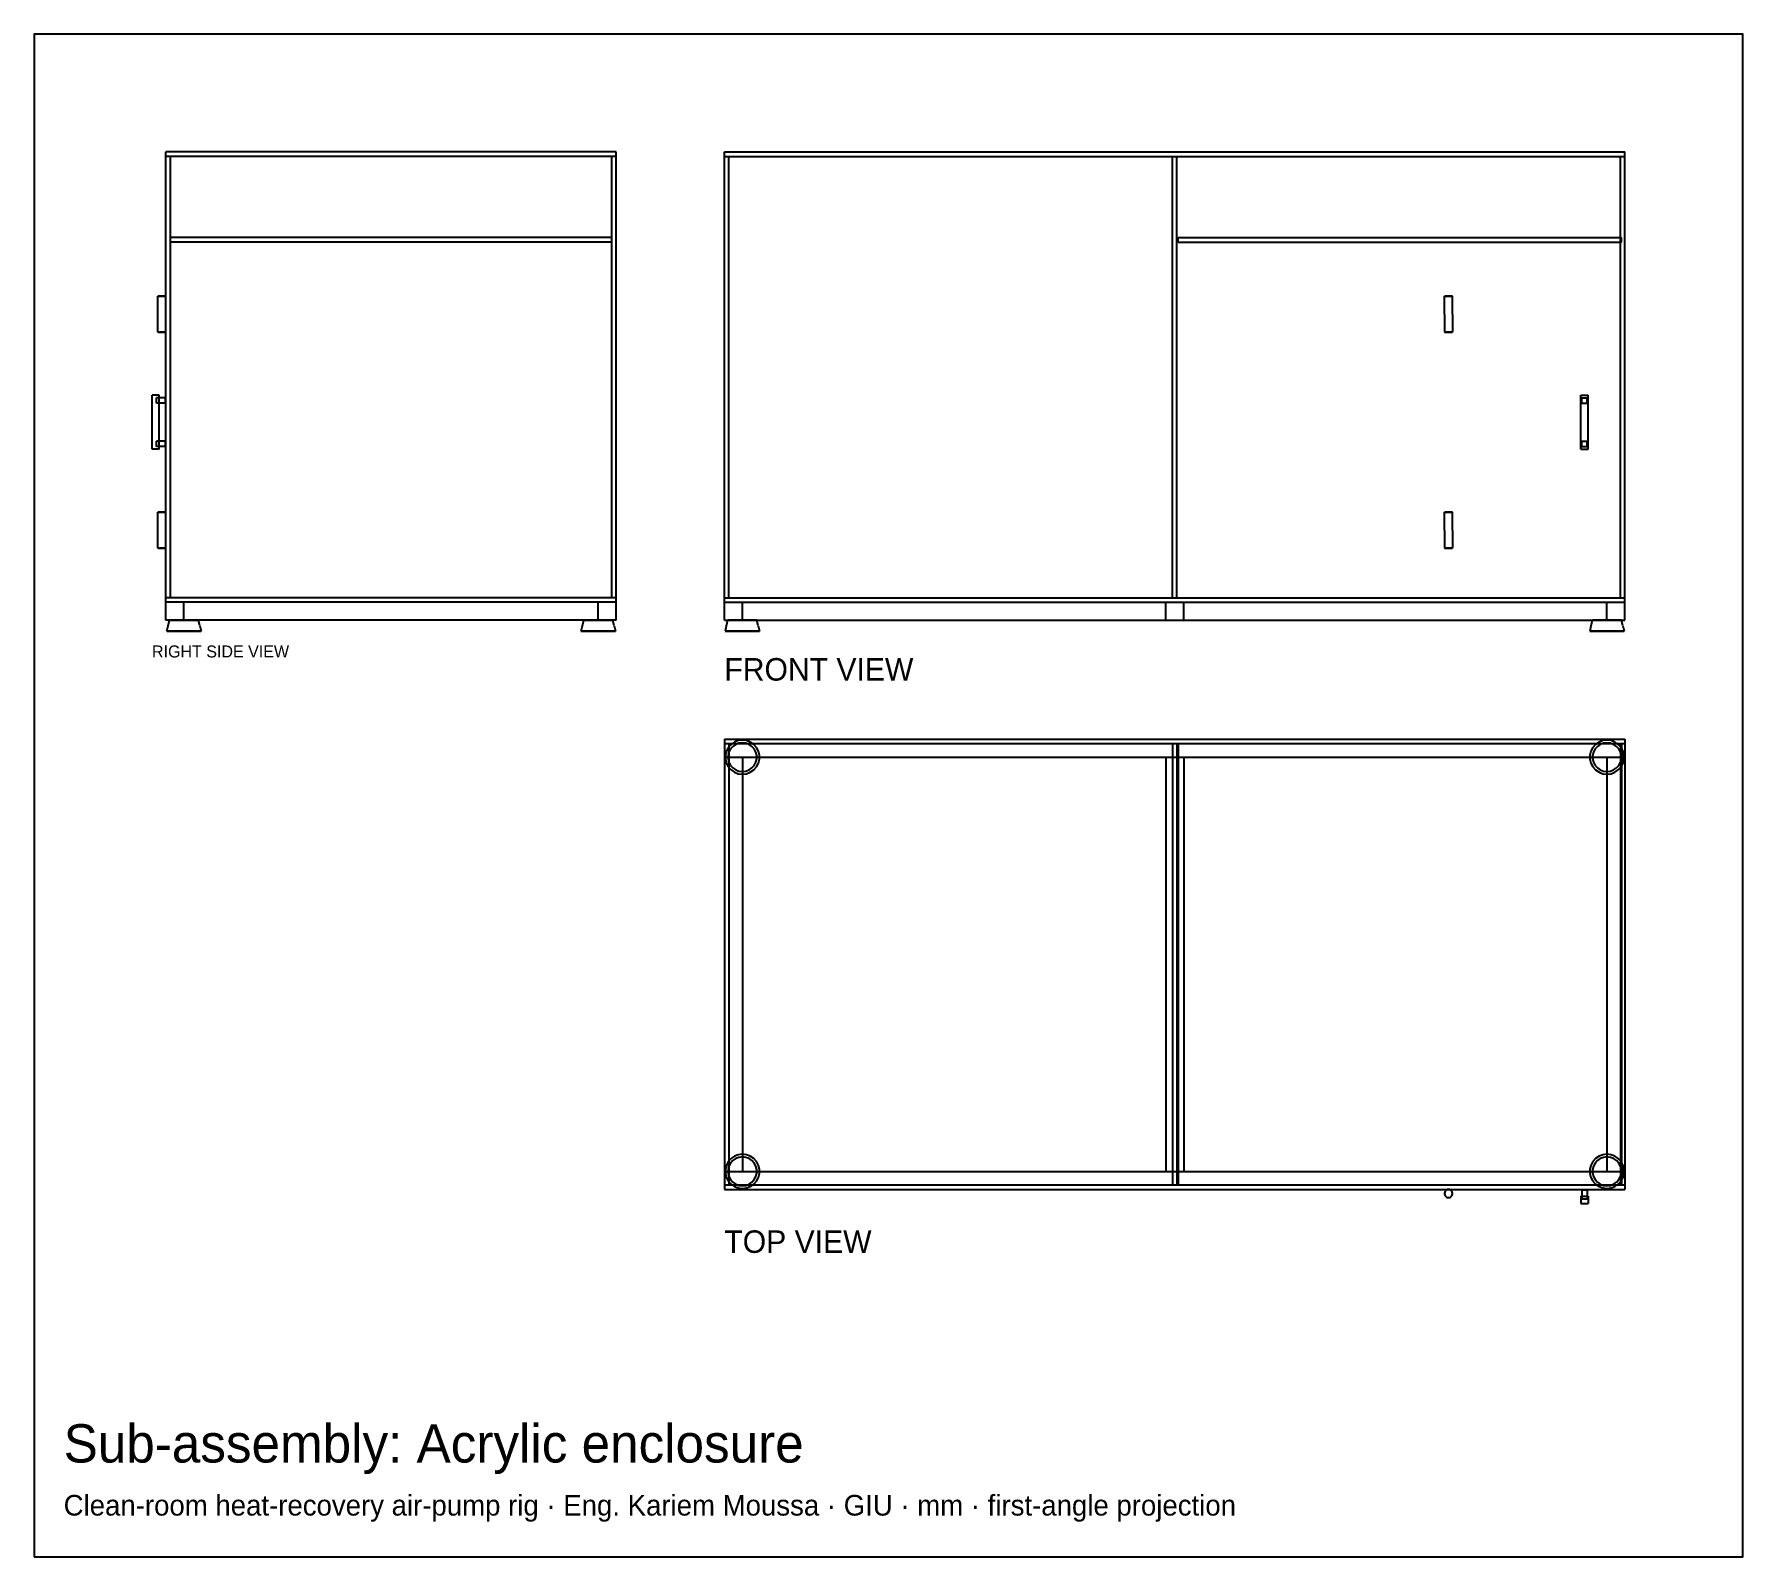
# Model space of a CAD drawing. Header units: millimetres. Extents: x -1266 to 631, y -1060 to 631.
import ezdxf

# ---------------------------------------------------------------- set-up
doc = ezdxf.new("R2010")
doc.units = ezdxf.units.MM
for name, color, linetype in [('BORDER', 7, 'Continuous'), ('HIDDEN', 8, 'Continuous'), ('TEXT', 5, 'Continuous'), ('VISIBLE', 7, 'Continuous')]:
    doc.layers.add(name, color=color, linetype=linetype)

msp = doc.modelspace()

# ---------------------------------------------------------------- linework, layer by layer
at = {"layer": 'BORDER'}
msp.add_lwpolyline([(-1266.3, -1060), (630.8, -1060), (630.8, 630.8), (-1266.3, 630.8)], close=True, dxfattribs=at)
at = {"layer": 'HIDDEN'}
for points in [[(-620, 500), (-1120, 500)], [(-1120, 495), (-1120, 500)], [(-620, 495), (-1120, 495)], [(-1115, 495), (-1120, 495)], [(-1120, 5), (-1120, 495)], [(-1115, 5), (-1115, 495)], [(-625, 495), (-1115, 495)], [(-1115, 5), (-1115, 495)], [(-625, 495), (-1115, 495)], [(-1115, 5), (-1115, 495)], [(-625, 495), (-1115, 495)], [(-1115, 5), (-1115, 495)], [(-625, 495), (-1115, 495)], [(-1115, 5), (-1115, 495)], [(-625, 495), (-1115, 495)], [(-1115, 5), (-1115, 495)], [(-620, 495), (-625, 495)], [(-625, 5), (-625, 495)], [(-625, 5), (-625, 495)], [(-625, 5), (-625, 495)], [(-625, 5), (-625, 495)], [(-625, 5), (-625, 495)], [(-625, 5), (-625, 495)], [(-620, 495), (-620, 500)], [(-620, 5), (-620, 495)], [(-500, 500), (500, 500)], [(-500, 495), (-500, 500)], [(-500, 495), (500, 495)], [(-500, 495), (500, 495)], [(-500, 495), (500, 495)], [(-500, 5), (-500, 495)], [(-500, 5), (-500, 495)], [(-500, 495), (500, 495)], [(-500, 5), (-500, 495)], [(-500, 495), (-495, 495)], [(-500, 495), (-495, 495)], [(-500, 5), (-500, 495)], [(-500, 5), (-500, 495)], [(-495, 5), (-495, 495)], [(-495, 5), (-495, 495)], [(-2.5, 495), (2.5, 495)], [(-2.5, 495), (2.5, 495)], [(-2.5, 5), (-2.5, 495)], [(-2.5, 5), (-2.5, 495)], [(2.5, 5), (2.5, 495)], [(2.5, 5), (2.5, 495)], [(495, 495), (500, 495)], [(495, 495), (500, 495)], [(495, 5), (495, 495)], [(495, 5), (495, 495)], [(500, 495), (500, 500)], [(500, 5), (500, 495)], [(500, 5), (500, 495)], [(500, 5), (500, 495)], [(500, 5), (500, 495)], [(500, 5), (500, 495)], [(-625, 405), (-1115, 405)], [(-1115, 400), (-1115, 405)], [(-625, 405), (-1115, 405)], [(-1115, 400), (-1115, 405)], [(-625, 400), (-1115, 400)], [(-625, 400), (-1115, 400)], [(-625, 400), (-625, 405)], [(-625, 400), (-625, 405)], [(3.8, 405), (496.2, 405)], [(3.8, 405), (496.2, 405)], [(3.8, 400), (3.8, 405)], [(3.8, 400), (3.8, 405)], [(3.8, 400), (496.2, 400)], [(3.8, 400), (496.2, 400)], [(496.2, 400), (496.2, 405)], [(496.2, 400), (496.2, 405)], [(-1128.9, 340), (-1129, 340)], [(-1128.5, 340), (-1128.9, 340)], [(-1127.9, 340), (-1128.5, 340)], [(-1127.1, 340), (-1127.9, 340)], [(-1126.1, 340), (-1127.1, 340)], [(-1125, 340), (-1126.1, 340)], [(-1124, 340), (-1125, 340)], [(-1122.9, 340), (-1124, 340)], [(-1121.9, 340), (-1122.9, 340)], [(-1121.1, 340), (-1121.9, 340)], [(-1120.5, 340), (-1121.1, 340)], [(-1120.1, 340), (-1120.5, 340)], [(-1120, 340), (-1120.1, 340)], [(299.5, 340), (299.5, 340)], [(299.8, 340), (299.5, 340)], [(300.3, 340), (299.8, 340)], [(301, 340), (300.3, 340)], [(301.9, 340), (301, 340)], [(302.9, 340), (301.9, 340)], [(304, 340), (302.9, 340)], [(305.1, 340), (304, 340)], [(306.1, 340), (305.1, 340)], [(307, 340), (306.1, 340)], [(307.7, 340), (307, 340)], [(308.2, 340), (307.7, 340)], [(308.5, 340), (308.2, 340)], [(308.5, 340), (308.5, 340)], [(-1128.9, 300), (-1129, 300)], [(-1128.5, 300), (-1128.9, 300)], [(-1127.9, 300), (-1128.5, 300)], [(-1127.1, 300), (-1127.9, 300)], [(-1126.1, 300), (-1127.1, 300)], [(-1125, 300), (-1126.1, 300)], [(-1124, 300), (-1125, 300)], [(-1122.9, 300), (-1124, 300)], [(-1121.9, 300), (-1122.9, 300)], [(-1121.1, 300), (-1121.9, 300)], [(-1120.5, 300), (-1121.1, 300)], [(-1120.1, 300), (-1120.5, 300)], [(-1120, 300), (-1120.1, 300)], [(299.5, 300), (299.5, 300)], [(299.8, 300), (299.5, 300)], [(300.3, 300), (299.8, 300)], [(301, 300), (300.3, 300)], [(301.9, 300), (301, 300)], [(302.9, 300), (301.9, 300)], [(304, 300), (302.9, 300)], [(305.1, 300), (304, 300)], [(306.1, 300), (305.1, 300)], [(307, 300), (306.1, 300)], [(307.7, 300), (307, 300)], [(308.2, 300), (307.7, 300)], [(308.5, 300), (308.2, 300)], [(308.5, 300), (308.5, 300)], [(-1127.5, 230), (-1135.5, 230)], [(-1135.5, 170), (-1135.5, 230)], [(-1127.5, 170), (-1127.5, 230)], [(451, 230), (459, 230)], [(451, 170), (451, 230)], [(459, 170), (459, 230)], [(-1127.5, 227), (-1130.5, 227)], [(-1130.5, 221), (-1130.5, 227)], [(-1120.5, 227), (-1130.5, 227)], [(-1130.5, 221), (-1130.5, 227)], [(-1127.5, 221), (-1130.5, 221)], [(-1120.5, 221), (-1130.5, 221)], [(-1120.5, 221), (-1120.5, 227)], [(452, 227), (458, 227)], [(452, 227), (458, 227)], [(452, 221), (452, 227)], [(452, 221), (452, 227)], [(452, 221), (458, 221)], [(452, 221), (458, 221)], [(458, 221), (458, 227)], [(458, 221), (458, 227)], [(-1127.5, 179), (-1130.5, 179)], [(-1130.5, 173), (-1130.5, 179)], [(-1120.5, 179), (-1130.5, 179)], [(-1130.5, 173), (-1130.5, 179)], [(-1127.5, 173), (-1130.5, 173)], [(-1120.5, 173), (-1130.5, 173)], [(-1120.5, 173), (-1120.5, 179)], [(452, 179), (458, 179)], [(452, 179), (458, 179)], [(452, 173), (452, 179)], [(452, 173), (452, 179)], [(452, 173), (458, 173)], [(452, 173), (458, 173)], [(458, 173), (458, 179)], [(458, 173), (458, 179)], [(-1127.5, 170), (-1135.5, 170)], [(451, 170), (459, 170)], [(-1128.9, 100), (-1129, 100)], [(-1128.5, 100), (-1128.9, 100)], [(-1127.9, 100), (-1128.5, 100)], [(-1127.1, 100), (-1127.9, 100)], [(-1126.1, 100), (-1127.1, 100)], [(-1125, 100), (-1126.1, 100)], [(-1124, 100), (-1125, 100)], [(-1122.9, 100), (-1124, 100)], [(-1121.9, 100), (-1122.9, 100)], [(-1121.1, 100), (-1121.9, 100)], [(-1120.5, 100), (-1121.1, 100)], [(-1120.1, 100), (-1120.5, 100)], [(-1120, 100), (-1120.1, 100)], [(299.5, 100), (299.5, 100)], [(299.8, 100), (299.5, 100)], [(300.3, 100), (299.8, 100)], [(301, 100), (300.3, 100)], [(301.9, 100), (301, 100)], [(302.9, 100), (301.9, 100)], [(304, 100), (302.9, 100)], [(305.1, 100), (304, 100)], [(306.1, 100), (305.1, 100)], [(307, 100), (306.1, 100)], [(307.7, 100), (307, 100)], [(308.2, 100), (307.7, 100)], [(308.5, 100), (308.2, 100)], [(308.5, 100), (308.5, 100)], [(-1128.9, 60), (-1129, 60)], [(-1128.5, 60), (-1128.9, 60)], [(-1127.9, 60), (-1128.5, 60)], [(-1127.1, 60), (-1127.9, 60)], [(-1126.1, 60), (-1127.1, 60)], [(-1125, 60), (-1126.1, 60)], [(-1124, 60), (-1125, 60)], [(-1122.9, 60), (-1124, 60)], [(-1121.9, 60), (-1122.9, 60)], [(-1121.1, 60), (-1121.9, 60)], [(-1120.5, 60), (-1121.1, 60)], [(-1120.1, 60), (-1120.5, 60)], [(-1120, 60), (-1120.1, 60)], [(299.5, 60), (299.5, 60)], [(299.8, 60), (299.5, 60)], [(300.3, 60), (299.8, 60)], [(301, 60), (300.3, 60)], [(301.9, 60), (301, 60)], [(302.9, 60), (301.9, 60)], [(304, 60), (302.9, 60)], [(305.1, 60), (304, 60)], [(306.1, 60), (305.1, 60)], [(307, 60), (306.1, 60)], [(307.7, 60), (307, 60)], [(308.2, 60), (307.7, 60)], [(308.5, 60), (308.2, 60)], [(308.5, 60), (308.5, 60)], [(-620, 5), (-1120, 5)], [(-1120, 0), (-1120, 5)], [(-1115, 5), (-1120, 5)], [(-620, 0), (-1120, 0)], [(-1100, 0), (-1120, 0)], [(-1120, -20), (-1120, 0)], [(-625, 5), (-1115, 5)], [(-625, 5), (-1115, 5)], [(-625, 5), (-1115, 5)], [(-625, 5), (-1115, 5)], [(-625, 5), (-1115, 5)], [(-1100, -20), (-1100, 0)], [(-640, 0), (-1100, 0)], [(-1100, -20), (-1100, 0)], [(-640, 0), (-1100, 0)], [(-1100, -20), (-1100, 0)], [(-640, 0), (-1100, 0)], [(-1100, -20), (-1100, 0)], [(-640, 0), (-1100, 0)], [(-1100, -20), (-1100, 0)], [(-640, 0), (-1100, 0)], [(-1100, -20), (-1100, 0)], [(-620, 0), (-640, 0)], [(-640, -20), (-640, 0)], [(-640, -20), (-640, 0)], [(-640, -20), (-640, 0)], [(-640, -20), (-640, 0)], [(-640, -20), (-640, 0)], [(-640, -20), (-640, 0)], [(-620, 5), (-625, 5)], [(-620, 0), (-620, 5)], [(-620, -20), (-620, 0)], [(-500, 5), (500, 5)], [(-500, 0), (-500, 5)], [(-500, 5), (500, 5)], [(-500, 5), (500, 5)], [(-500, 5), (500, 5)], [(-500, 5), (-495, 5)], [(-500, 5), (-495, 5)], [(-500, 0), (500, 0)], [(-500, 0), (500, 0)], [(-500, 0), (500, 0)], [(-500, -20), (-500, 0)], [(-500, -20), (-500, 0)], [(-500, 0), (500, 0)], [(-500, -20), (-500, 0)], [(-500, 0), (-480, 0)], [(-500, 0), (-480, 0)], [(-500, -20), (-500, 0)], [(-500, -20), (-500, 0)], [(-480, -20), (-480, 0)], [(-480, -20), (-480, 0)], [(-10, 0), (10, 0)], [(-10, 0), (10, 0)], [(-10, -20), (-10, 0)], [(-10, -20), (-10, 0)], [(-2.5, 5), (2.5, 5)], [(-2.5, 5), (2.5, 5)], [(10, -20), (10, 0)], [(10, -20), (10, 0)], [(480, 0), (500, 0)], [(480, 0), (500, 0)], [(480, -20), (480, 0)], [(480, -20), (480, 0)], [(495, 5), (500, 5)], [(495, 5), (500, 5)], [(500, 0), (500, 5)], [(500, -20), (500, 0)], [(500, -20), (500, 0)], [(500, -20), (500, 0)], [(500, -20), (500, 0)], [(500, -20), (500, 0)], [(-1100, -20), (-1120, -20)], [(-1119, -32), (-1117.5, -26)], [(-1118.4, -32), (-1119, -32)], [(-1119, -32), (-1118.4, -32)], [(-1118.4, -32), (-1119, -32)], [(-1116.8, -32), (-1118.4, -32)], [(-1118.4, -32), (-1116.8, -32)], [(-1116.8, -32), (-1118.4, -32)], [(-1117.5, -26), (-1116, -20)], [(-1114.2, -32), (-1116.8, -32)], [(-1116.8, -32), (-1114.2, -32)], [(-1114.2, -32), (-1116.8, -32)], [(-1115.5, -20), (-1116, -20)], [(-1116, -20), (-1115.5, -20)], [(-1115.5, -20), (-1116, -20)], [(-1116, -20), (-1115.5, -20)], [(-1114.2, -20), (-1115.5, -20)], [(-1115.5, -20), (-1114.2, -20)], [(-1114.2, -20), (-1115.5, -20)], [(-1115.5, -20), (-1114.2, -20)], [(-1112, -20), (-1114.2, -20)], [(-1114.2, -20), (-1112, -20)], [(-1112, -20), (-1114.2, -20)], [(-1114.2, -20), (-1112, -20)], [(-1110.8, -32), (-1114.2, -32)], [(-1114.2, -32), (-1110.8, -32)], [(-1110.8, -32), (-1114.2, -32)], [(-1109.1, -20), (-1112, -20)], [(-1112, -20), (-1109.1, -20)], [(-1109.1, -20), (-1112, -20)], [(-1112, -20), (-1109.1, -20)], [(-1106.7, -32), (-1110.8, -32)], [(-1110.8, -32), (-1106.7, -32)], [(-1106.7, -32), (-1110.8, -32)], [(-1105.7, -20), (-1109.1, -20)], [(-1109.1, -20), (-1105.7, -20)], [(-1105.7, -20), (-1109.1, -20)], [(-1109.1, -20), (-1105.7, -20)], [(-1102.3, -32), (-1106.7, -32)], [(-1106.7, -32), (-1102.3, -32)], [(-1102.3, -32), (-1106.7, -32)], [(-1101.9, -20), (-1105.7, -20)], [(-1105.7, -20), (-1101.9, -20)], [(-1101.9, -20), (-1105.7, -20)], [(-1105.7, -20), (-1101.9, -20)], [(-1097.7, -32), (-1102.3, -32)], [(-1102.3, -32), (-1097.7, -32)], [(-1097.7, -32), (-1102.3, -32)], [(-1098.1, -20), (-1101.9, -20)], [(-1101.9, -20), (-1098.1, -20)], [(-1098.1, -20), (-1101.9, -20)], [(-1101.9, -20), (-1098.1, -20)], [(-640, -20), (-1100, -20)], [(-640, -20), (-1100, -20)], [(-640, -20), (-1100, -20)], [(-640, -20), (-1100, -20)], [(-640, -20), (-1100, -20)], [(-1094.3, -20), (-1098.1, -20)], [(-1098.1, -20), (-1094.3, -20)], [(-1094.3, -20), (-1098.1, -20)], [(-1098.1, -20), (-1094.3, -20)], [(-1093.3, -32), (-1097.7, -32)], [(-1097.7, -32), (-1093.3, -32)], [(-1093.3, -32), (-1097.7, -32)], [(-1090.9, -20), (-1094.3, -20)], [(-1094.3, -20), (-1090.9, -20)], [(-1090.9, -20), (-1094.3, -20)], [(-1094.3, -20), (-1090.9, -20)], [(-1089.2, -32), (-1093.3, -32)], [(-1093.3, -32), (-1089.2, -32)], [(-1089.2, -32), (-1093.3, -32)], [(-1088, -20), (-1090.9, -20)], [(-1090.9, -20), (-1088, -20)], [(-1088, -20), (-1090.9, -20)], [(-1090.9, -20), (-1088, -20)], [(-1085.8, -32), (-1089.2, -32)], [(-1089.2, -32), (-1085.8, -32)], [(-1085.8, -32), (-1089.2, -32)], [(-1085.8, -20), (-1088, -20)], [(-1088, -20), (-1085.8, -20)], [(-1085.8, -20), (-1088, -20)], [(-1088, -20), (-1085.8, -20)], [(-1084.5, -20), (-1085.8, -20)], [(-1085.8, -20), (-1084.5, -20)], [(-1084.5, -20), (-1085.8, -20)], [(-1085.8, -20), (-1084.5, -20)], [(-1083.2, -32), (-1085.8, -32)], [(-1085.8, -32), (-1083.2, -32)], [(-1083.2, -32), (-1085.8, -32)], [(-1084, -20), (-1084.5, -20)], [(-1084.5, -20), (-1084, -20)], [(-1084, -20), (-1084.5, -20)], [(-1084.5, -20), (-1084, -20)], [(-1081.6, -32), (-1083.2, -32)], [(-1083.2, -32), (-1081.6, -32)], [(-1081.6, -32), (-1083.2, -32)], [(-1081, -32), (-1081.6, -32)], [(-1081.6, -32), (-1081, -32)], [(-1081, -32), (-1081.6, -32)], [(-659, -32), (-657.5, -26)], [(-658.4, -32), (-659, -32)], [(-659, -32), (-658.4, -32)], [(-658.4, -32), (-659, -32)], [(-656.8, -32), (-658.4, -32)], [(-658.4, -32), (-656.8, -32)], [(-656.8, -32), (-658.4, -32)], [(-657.5, -26), (-656, -20)], [(-654.2, -32), (-656.8, -32)], [(-656.8, -32), (-654.2, -32)], [(-654.2, -32), (-656.8, -32)], [(-655.5, -20), (-656, -20)], [(-656, -20), (-655.5, -20)], [(-655.5, -20), (-656, -20)], [(-656, -20), (-655.5, -20)], [(-654.2, -20), (-655.5, -20)], [(-655.5, -20), (-654.2, -20)], [(-654.2, -20), (-655.5, -20)], [(-655.5, -20), (-654.2, -20)], [(-652, -20), (-654.2, -20)], [(-654.2, -20), (-652, -20)], [(-652, -20), (-654.2, -20)], [(-654.2, -20), (-652, -20)], [(-650.8, -32), (-654.2, -32)], [(-654.2, -32), (-650.8, -32)], [(-650.8, -32), (-654.2, -32)], [(-649.1, -20), (-652, -20)], [(-652, -20), (-649.1, -20)], [(-649.1, -20), (-652, -20)], [(-652, -20), (-649.1, -20)], [(-646.7, -32), (-650.8, -32)], [(-650.8, -32), (-646.7, -32)], [(-646.7, -32), (-650.8, -32)], [(-645.7, -20), (-649.1, -20)], [(-649.1, -20), (-645.7, -20)], [(-645.7, -20), (-649.1, -20)], [(-649.1, -20), (-645.7, -20)], [(-642.3, -32), (-646.7, -32)], [(-646.7, -32), (-642.3, -32)], [(-642.3, -32), (-646.7, -32)], [(-641.9, -20), (-645.7, -20)], [(-645.7, -20), (-641.9, -20)], [(-641.9, -20), (-645.7, -20)], [(-645.7, -20), (-641.9, -20)], [(-637.7, -32), (-642.3, -32)], [(-642.3, -32), (-637.7, -32)], [(-637.7, -32), (-642.3, -32)], [(-638.1, -20), (-641.9, -20)], [(-641.9, -20), (-638.1, -20)], [(-638.1, -20), (-641.9, -20)], [(-641.9, -20), (-638.1, -20)], [(-620, -20), (-640, -20)], [(-634.3, -20), (-638.1, -20)], [(-638.1, -20), (-634.3, -20)], [(-634.3, -20), (-638.1, -20)], [(-638.1, -20), (-634.3, -20)], [(-633.3, -32), (-637.7, -32)], [(-637.7, -32), (-633.3, -32)], [(-633.3, -32), (-637.7, -32)], [(-630.9, -20), (-634.3, -20)], [(-634.3, -20), (-630.9, -20)], [(-630.9, -20), (-634.3, -20)], [(-634.3, -20), (-630.9, -20)], [(-629.2, -32), (-633.3, -32)], [(-633.3, -32), (-629.2, -32)], [(-629.2, -32), (-633.3, -32)], [(-628, -20), (-630.9, -20)], [(-630.9, -20), (-628, -20)], [(-628, -20), (-630.9, -20)], [(-630.9, -20), (-628, -20)], [(-625.8, -32), (-629.2, -32)], [(-629.2, -32), (-625.8, -32)], [(-625.8, -32), (-629.2, -32)], [(-625.8, -20), (-628, -20)], [(-628, -20), (-625.8, -20)], [(-625.8, -20), (-628, -20)], [(-628, -20), (-625.8, -20)], [(-624.5, -20), (-625.8, -20)], [(-625.8, -20), (-624.5, -20)], [(-624.5, -20), (-625.8, -20)], [(-625.8, -20), (-624.5, -20)], [(-623.2, -32), (-625.8, -32)], [(-625.8, -32), (-623.2, -32)], [(-623.2, -32), (-625.8, -32)], [(-624, -20), (-624.5, -20)], [(-624.5, -20), (-624, -20)], [(-624, -20), (-624.5, -20)], [(-624.5, -20), (-624, -20)], [(-621.6, -32), (-623.2, -32)], [(-623.2, -32), (-621.6, -32)], [(-621.6, -32), (-623.2, -32)], [(-621, -32), (-621.6, -32)], [(-621.6, -32), (-621, -32)], [(-621, -32), (-621.6, -32)], [(-500, -20), (500, -20)], [(-500, -20), (500, -20)], [(-500, -20), (500, -20)], [(-500, -20), (-480, -20)], [(-500, -20), (-480, -20)], [(-499, -32), (-498.9, -32)], [(-498.9, -32), (-499, -32)], [(-498.9, -32), (-499, -32)], [(-498.9, -32), (-497.8, -32)], [(-497.8, -32), (-498.9, -32)], [(-497.8, -32), (-498.9, -32)], [(-497.8, -32), (-495.6, -32)], [(-495.6, -32), (-497.8, -32)], [(-495.6, -32), (-497.8, -32)], [(-496, -20), (-495.9, -20)], [(-495.9, -20), (-496, -20)], [(-496, -20), (-495.9, -20)], [(-495.9, -20), (-496, -20)], [(-495.9, -20), (-495, -20)], [(-495, -20), (-495.9, -20)], [(-495.9, -20), (-495, -20)], [(-495, -20), (-495.9, -20)], [(-495.6, -32), (-492.6, -32)], [(-492.6, -32), (-495.6, -32)], [(-492.6, -32), (-495.6, -32)], [(-495, -20), (-493.2, -20)], [(-493.2, -20), (-495, -20)], [(-495, -20), (-493.2, -20)], [(-493.2, -20), (-495, -20)], [(-493.2, -20), (-490.6, -20)], [(-490.6, -20), (-493.2, -20)], [(-493.2, -20), (-490.6, -20)], [(-490.6, -20), (-493.2, -20)], [(-492.6, -32), (-488.8, -32)], [(-488.8, -32), (-492.6, -32)], [(-488.8, -32), (-492.6, -32)], [(-490.6, -20), (-487.4, -20)], [(-487.4, -20), (-490.6, -20)], [(-490.6, -20), (-487.4, -20)], [(-487.4, -20), (-490.6, -20)], [(-488.8, -32), (-484.5, -32)], [(-484.5, -32), (-488.8, -32)], [(-484.5, -32), (-488.8, -32)], [(-487.4, -20), (-483.8, -20)], [(-483.8, -20), (-487.4, -20)], [(-487.4, -20), (-483.8, -20)], [(-483.8, -20), (-487.4, -20)], [(-484.5, -32), (-480, -32)], [(-480, -32), (-484.5, -32)], [(-480, -32), (-484.5, -32)], [(-483.8, -20), (-480, -20)], [(-480, -20), (-483.8, -20)], [(-483.8, -20), (-480, -20)], [(-480, -20), (-483.8, -20)], [(-476.2, -20), (-480, -20)], [(-480, -20), (-476.2, -20)], [(-476.2, -20), (-480, -20)], [(-480, -20), (-476.2, -20)], [(-475.5, -32), (-480, -32)], [(-480, -32), (-475.5, -32)], [(-475.5, -32), (-480, -32)], [(-472.6, -20), (-476.2, -20)], [(-476.2, -20), (-472.6, -20)], [(-472.6, -20), (-476.2, -20)], [(-476.2, -20), (-472.6, -20)], [(-471.2, -32), (-475.5, -32)], [(-475.5, -32), (-471.2, -32)], [(-471.2, -32), (-475.5, -32)], [(-469.4, -20), (-472.6, -20)], [(-472.6, -20), (-469.4, -20)], [(-469.4, -20), (-472.6, -20)], [(-472.6, -20), (-469.4, -20)], [(-467.4, -32), (-471.2, -32)], [(-471.2, -32), (-467.4, -32)], [(-467.4, -32), (-471.2, -32)], [(-466.8, -20), (-469.4, -20)], [(-469.4, -20), (-466.8, -20)], [(-466.8, -20), (-469.4, -20)], [(-469.4, -20), (-466.8, -20)], [(-464.4, -32), (-467.4, -32)], [(-467.4, -32), (-464.4, -32)], [(-464.4, -32), (-467.4, -32)], [(-465, -20), (-466.8, -20)], [(-466.8, -20), (-465, -20)], [(-465, -20), (-466.8, -20)], [(-466.8, -20), (-465, -20)], [(-464.1, -20), (-465, -20)], [(-465, -20), (-464.1, -20)], [(-464.1, -20), (-465, -20)], [(-465, -20), (-464.1, -20)], [(-462.2, -32), (-464.4, -32)], [(-464.4, -32), (-462.2, -32)], [(-462.2, -32), (-464.4, -32)], [(-464, -20), (-464.1, -20)], [(-464.1, -20), (-464, -20)], [(-464, -20), (-464.1, -20)], [(-464.1, -20), (-464, -20)], [(-461.1, -32), (-462.2, -32)], [(-462.2, -32), (-461.1, -32)], [(-461.1, -32), (-462.2, -32)], [(-461, -32), (-461.1, -32)], [(-461.1, -32), (-461, -32)], [(-461, -32), (-461.1, -32)], [(-10, -20), (10, -20)], [(-10, -20), (10, -20)], [(461, -32), (461.1, -32)], [(461.1, -32), (461, -32)], [(461.1, -32), (461, -32)], [(461.1, -32), (462.2, -32)], [(462.2, -32), (461.1, -32)], [(462.2, -32), (461.1, -32)], [(462.2, -32), (464.4, -32)], [(464.4, -32), (462.2, -32)], [(464.4, -32), (462.2, -32)], [(464, -20), (464.1, -20)], [(464.1, -20), (464, -20)], [(464, -20), (464.1, -20)], [(464.1, -20), (464, -20)], [(464.1, -20), (465, -20)], [(465, -20), (464.1, -20)], [(464.1, -20), (465, -20)], [(465, -20), (464.1, -20)], [(464.4, -32), (467.4, -32)], [(467.4, -32), (464.4, -32)], [(467.4, -32), (464.4, -32)], [(465, -20), (466.8, -20)], [(466.8, -20), (465, -20)], [(465, -20), (466.8, -20)], [(466.8, -20), (465, -20)], [(466.8, -20), (469.4, -20)], [(469.4, -20), (466.8, -20)], [(466.8, -20), (469.4, -20)], [(469.4, -20), (466.8, -20)], [(467.4, -32), (471.2, -32)], [(471.2, -32), (467.4, -32)], [(471.2, -32), (467.4, -32)], [(469.4, -20), (472.6, -20)], [(472.6, -20), (469.4, -20)], [(469.4, -20), (472.6, -20)], [(472.6, -20), (469.4, -20)], [(471.2, -32), (475.5, -32)], [(475.5, -32), (471.2, -32)], [(475.5, -32), (471.2, -32)], [(472.6, -20), (476.2, -20)], [(476.2, -20), (472.6, -20)], [(472.6, -20), (476.2, -20)], [(476.2, -20), (472.6, -20)], [(475.5, -32), (480, -32)], [(480, -32), (475.5, -32)], [(480, -32), (475.5, -32)], [(476.2, -20), (480, -20)], [(480, -20), (476.2, -20)], [(476.2, -20), (480, -20)], [(480, -20), (476.2, -20)], [(480, -20), (500, -20)], [(480, -20), (500, -20)], [(483.8, -20), (480, -20)], [(480, -20), (483.8, -20)], [(483.8, -20), (480, -20)], [(480, -20), (483.8, -20)], [(484.5, -32), (480, -32)], [(480, -32), (484.5, -32)], [(484.5, -32), (480, -32)], [(487.4, -20), (483.8, -20)], [(483.8, -20), (487.4, -20)], [(487.4, -20), (483.8, -20)], [(483.8, -20), (487.4, -20)], [(488.8, -32), (484.5, -32)], [(484.5, -32), (488.8, -32)], [(488.8, -32), (484.5, -32)], [(490.6, -20), (487.4, -20)], [(487.4, -20), (490.6, -20)], [(490.6, -20), (487.4, -20)], [(487.4, -20), (490.6, -20)], [(492.6, -32), (488.8, -32)], [(488.8, -32), (492.6, -32)], [(492.6, -32), (488.8, -32)], [(493.2, -20), (490.6, -20)], [(490.6, -20), (493.2, -20)], [(493.2, -20), (490.6, -20)], [(490.6, -20), (493.2, -20)], [(495.6, -32), (492.6, -32)], [(492.6, -32), (495.6, -32)], [(495.6, -32), (492.6, -32)], [(495, -20), (493.2, -20)], [(493.2, -20), (495, -20)], [(495, -20), (493.2, -20)], [(493.2, -20), (495, -20)], [(495.9, -20), (495, -20)], [(495, -20), (495.9, -20)], [(495.9, -20), (495, -20)], [(495, -20), (495.9, -20)], [(497.8, -32), (495.6, -32)], [(495.6, -32), (497.8, -32)], [(497.8, -32), (495.6, -32)], [(496, -20), (495.9, -20)], [(495.9, -20), (496, -20)], [(496, -20), (495.9, -20)], [(495.9, -20), (496, -20)], [(498.9, -32), (497.8, -32)], [(497.8, -32), (498.9, -32)], [(498.9, -32), (497.8, -32)], [(499, -32), (498.9, -32)], [(498.9, -32), (499, -32)], [(499, -32), (498.9, -32)], [(-500, -152), (500, -152)], [(-500, -152), (500, -152)], [(-500, -152), (-500, -652)], [(-500, -152), (-500, -652)], [(-500, -152), (500, -152)], [(-500, -152), (-500, -652)], [(-500, -152), (500, -152)], [(-500, -152), (500, -152)], [(-500, -152), (-500, -157)], [(-500, -152), (-500, -157)], [(-500, -152), (500, -152)], [(-500, -152), (500, -152)], [(-500, -152), (-500, -172)], [(-500, -152), (-500, -172)], [(-500, -157), (500, -157)], [(-500, -157), (500, -157)], [(-500, -157), (-495, -157)], [(-500, -157), (-495, -157)], [(-500, -157), (-500, -647)], [(-500, -157), (-500, -647)], [(-497.8, -165.3), (-498.9, -169.7)], [(-498.9, -169.7), (-498.9, -174.3)], [(-495.6, -161.2), (-497.8, -165.3)], [(-495, -166.3), (-495.9, -170.1)], [(-495.9, -170.1), (-495.9, -173.9)], [(-492.6, -157.8), (-495.6, -161.2)], [(-495, -157), (-495, -647)], [(-495, -157), (-495, -647)], [(-493.2, -162.9), (-495, -166.3)], [(-490.6, -160), (-493.2, -162.9)], [(-488.8, -155.2), (-492.6, -157.8)], [(-487.4, -157.8), (-490.6, -160)], [(-484.5, -153.6), (-488.8, -155.2)], [(-483.8, -156.5), (-487.4, -157.8)], [(-480, -153), (-484.5, -153.6)], [(-480, -156), (-483.8, -156.5)], [(-475.5, -153.6), (-480, -153)], [(-476.2, -156.5), (-480, -156)], [(-472.6, -157.8), (-476.2, -156.5)], [(-471.2, -155.2), (-475.5, -153.6)], [(-469.4, -160), (-472.6, -157.8)], [(-467.4, -157.8), (-471.2, -155.2)], [(-466.8, -162.9), (-469.4, -160)], [(-464.4, -161.2), (-467.4, -157.8)], [(-465, -166.3), (-466.8, -162.9)], [(-464.1, -170.1), (-465, -166.3)], [(-462.2, -165.3), (-464.4, -161.2)], [(-464.1, -173.9), (-464.1, -170.1)], [(-461.1, -169.7), (-462.2, -165.3)], [(-461.1, -174.3), (-461.1, -169.7)], [(-2.5, -157), (2.5, -157)], [(-2.5, -157), (2.5, -157)], [(-2.5, -157), (-2.5, -647)], [(-2.5, -157), (-2.5, -647)], [(2.5, -157), (2.5, -647)], [(2.5, -157), (2.5, -647)], [(3.8, -157), (496.2, -157)], [(3.8, -157), (496.2, -157)], [(3.8, -157), (3.8, -647)], [(3.8, -157), (3.8, -647)], [(462.2, -165.3), (461.1, -169.7)], [(461.1, -169.7), (461.1, -174.3)], [(464.4, -161.2), (462.2, -165.3)], [(465, -166.3), (464.1, -170.1)], [(464.1, -170.1), (464.1, -173.9)], [(467.4, -157.8), (464.4, -161.2)], [(466.8, -162.9), (465, -166.3)], [(469.4, -160), (466.8, -162.9)], [(471.2, -155.2), (467.4, -157.8)], [(472.6, -157.8), (469.4, -160)], [(475.5, -153.6), (471.2, -155.2)], [(476.2, -156.5), (472.6, -157.8)], [(480, -153), (475.5, -153.6)], [(480, -156), (476.2, -156.5)], [(484.5, -153.6), (480, -153)], [(483.8, -156.5), (480, -156)], [(487.4, -157.8), (483.8, -156.5)], [(488.8, -155.2), (484.5, -153.6)], [(490.6, -160), (487.4, -157.8)], [(492.6, -157.8), (488.8, -155.2)], [(493.2, -162.9), (490.6, -160)], [(495.6, -161.2), (492.6, -157.8)], [(495, -166.3), (493.2, -162.9)], [(495, -157), (500, -157)], [(495, -157), (500, -157)], [(495, -157), (495, -647)], [(495, -157), (495, -647)], [(495.9, -170.1), (495, -166.3)], [(497.8, -165.3), (495.6, -161.2)], [(495.9, -173.9), (495.9, -170.1)], [(496.2, -157), (496.2, -647)], [(496.2, -157), (496.2, -647)], [(498.9, -169.7), (497.8, -165.3)], [(498.9, -174.3), (498.9, -169.7)], [(500, -152), (500, -652)], [(500, -152), (500, -652)], [(500, -152), (500, -652)], [(500, -152), (500, -157)], [(500, -152), (500, -157)], [(500, -152), (500, -172)], [(500, -152), (500, -172)], [(500, -157), (500, -647)], [(500, -157), (500, -647)], [(-500, -172), (500, -172)], [(-500, -172), (500, -172)], [(-500, -172), (-480, -172)], [(-500, -172), (-480, -172)], [(-500, -172), (-500, -632)], [(-500, -172), (-500, -632)], [(-498.9, -174.3), (-497.8, -178.7)], [(-497.8, -178.7), (-495.6, -182.8)], [(-495.9, -173.9), (-495, -177.7)], [(-495.6, -182.8), (-492.6, -186.2)], [(-495, -177.7), (-493.2, -181.1)], [(-493.2, -181.1), (-490.6, -184)], [(-492.6, -186.2), (-488.8, -188.8)], [(-490.6, -184), (-487.4, -186.2)], [(-488.8, -188.8), (-484.5, -190.4)], [(-487.4, -186.2), (-483.8, -187.5)], [(-483.8, -187.5), (-480, -188)], [(-480, -172), (-480, -632)], [(-480, -172), (-480, -632)], [(-480, -188), (-476.2, -187.5)], [(-476.2, -187.5), (-472.6, -186.2)], [(-475.5, -190.4), (-471.2, -188.8)], [(-472.6, -186.2), (-469.4, -184)], [(-471.2, -188.8), (-467.4, -186.2)], [(-469.4, -184), (-466.8, -181.1)], [(-467.4, -186.2), (-464.4, -182.8)], [(-466.8, -181.1), (-465, -177.7)], [(-465, -177.7), (-464.1, -173.9)], [(-464.4, -182.8), (-462.2, -178.7)], [(-462.2, -178.7), (-461.1, -174.3)], [(-10, -172), (10, -172)], [(-10, -172), (10, -172)], [(-10, -172), (-10, -632)], [(-10, -172), (-10, -632)], [(10, -172), (10, -632)], [(10, -172), (10, -632)], [(461.1, -174.3), (462.2, -178.7)], [(462.2, -178.7), (464.4, -182.8)], [(464.1, -173.9), (465, -177.7)], [(464.4, -182.8), (467.4, -186.2)], [(465, -177.7), (466.8, -181.1)], [(466.8, -181.1), (469.4, -184)], [(467.4, -186.2), (471.2, -188.8)], [(469.4, -184), (472.6, -186.2)], [(471.2, -188.8), (475.5, -190.4)], [(472.6, -186.2), (476.2, -187.5)], [(476.2, -187.5), (480, -188)], [(480, -172), (500, -172)], [(480, -172), (500, -172)], [(480, -172), (480, -632)], [(480, -172), (480, -632)], [(480, -188), (483.8, -187.5)], [(483.8, -187.5), (487.4, -186.2)], [(484.5, -190.4), (488.8, -188.8)], [(487.4, -186.2), (490.6, -184)], [(488.8, -188.8), (492.6, -186.2)], [(490.6, -184), (493.2, -181.1)], [(492.6, -186.2), (495.6, -182.8)], [(493.2, -181.1), (495, -177.7)], [(495, -177.7), (495.9, -173.9)], [(495.6, -182.8), (497.8, -178.7)], [(497.8, -178.7), (498.9, -174.3)], [(500, -172), (500, -632)], [(500, -172), (500, -632)], [(-484.5, -190.4), (-480, -191)], [(-480, -191), (-475.5, -190.4)], [(475.5, -190.4), (480, -191)], [(480, -191), (484.5, -190.4)], [(-497.8, -625.3), (-498.9, -629.7)], [(-495.6, -621.2), (-497.8, -625.3)], [(-492.6, -617.8), (-495.6, -621.2)], [(-493.2, -622.9), (-495, -626.3)], [(-490.6, -620), (-493.2, -622.9)], [(-488.8, -615.2), (-492.6, -617.8)], [(-487.4, -617.8), (-490.6, -620)], [(-484.5, -613.6), (-488.8, -615.2)], [(-483.8, -616.5), (-487.4, -617.8)], [(-480, -613), (-484.5, -613.6)], [(-480, -616), (-483.8, -616.5)], [(-475.5, -613.6), (-480, -613)], [(-476.2, -616.5), (-480, -616)], [(-472.6, -617.8), (-476.2, -616.5)], [(-471.2, -615.2), (-475.5, -613.6)], [(-469.4, -620), (-472.6, -617.8)], [(-467.4, -617.8), (-471.2, -615.2)], [(-466.8, -622.9), (-469.4, -620)], [(-464.4, -621.2), (-467.4, -617.8)], [(-465, -626.3), (-466.8, -622.9)], [(-462.2, -625.3), (-464.4, -621.2)], [(-461.1, -629.7), (-462.2, -625.3)], [(462.2, -625.3), (461.1, -629.7)], [(464.4, -621.2), (462.2, -625.3)], [(467.4, -617.8), (464.4, -621.2)], [(466.8, -622.9), (465, -626.3)], [(469.4, -620), (466.8, -622.9)], [(471.2, -615.2), (467.4, -617.8)], [(472.6, -617.8), (469.4, -620)], [(475.5, -613.6), (471.2, -615.2)], [(476.2, -616.5), (472.6, -617.8)], [(480, -613), (475.5, -613.6)], [(480, -616), (476.2, -616.5)], [(484.5, -613.6), (480, -613)], [(483.8, -616.5), (480, -616)], [(487.4, -617.8), (483.8, -616.5)], [(488.8, -615.2), (484.5, -613.6)], [(490.6, -620), (487.4, -617.8)], [(492.6, -617.8), (488.8, -615.2)], [(493.2, -622.9), (490.6, -620)], [(495.6, -621.2), (492.6, -617.8)], [(495, -626.3), (493.2, -622.9)], [(497.8, -625.3), (495.6, -621.2)], [(498.9, -629.7), (497.8, -625.3)], [(-500, -632), (500, -632)], [(-500, -632), (500, -632)], [(-500, -632), (-500, -652)], [(-500, -632), (-500, -652)], [(-500, -632), (-480, -632)], [(-500, -632), (-480, -632)], [(-498.9, -629.7), (-498.9, -634.3)], [(-498.9, -634.3), (-497.8, -638.7)], [(-497.8, -638.7), (-495.6, -642.8)], [(-495, -626.3), (-495.9, -630.1)], [(-495.9, -630.1), (-495.9, -633.9)], [(-495.9, -633.9), (-495, -637.7)], [(-495.6, -642.8), (-492.6, -646.2)], [(-495, -637.7), (-493.2, -641.1)], [(-493.2, -641.1), (-490.6, -644)], [(-490.6, -644), (-487.4, -646.2)], [(-472.6, -646.2), (-469.4, -644)], [(-469.4, -644), (-466.8, -641.1)], [(-467.4, -646.2), (-464.4, -642.8)], [(-466.8, -641.1), (-465, -637.7)], [(-464.1, -630.1), (-465, -626.3)], [(-465, -637.7), (-464.1, -633.9)], [(-464.4, -642.8), (-462.2, -638.7)], [(-464.1, -633.9), (-464.1, -630.1)], [(-462.2, -638.7), (-461.1, -634.3)], [(-461.1, -634.3), (-461.1, -629.7)], [(-10, -632), (10, -632)], [(-10, -632), (10, -632)], [(461.1, -629.7), (461.1, -634.3)], [(461.1, -634.3), (462.2, -638.7)], [(462.2, -638.7), (464.4, -642.8)], [(465, -626.3), (464.1, -630.1)], [(464.1, -630.1), (464.1, -633.9)], [(464.1, -633.9), (465, -637.7)], [(464.4, -642.8), (467.4, -646.2)], [(465, -637.7), (466.8, -641.1)], [(466.8, -641.1), (469.4, -644)], [(469.4, -644), (472.6, -646.2)], [(480, -632), (500, -632)], [(480, -632), (500, -632)], [(487.4, -646.2), (490.6, -644)], [(490.6, -644), (493.2, -641.1)], [(492.6, -646.2), (495.6, -642.8)], [(493.2, -641.1), (495, -637.7)], [(495.9, -630.1), (495, -626.3)], [(495, -637.7), (495.9, -633.9)], [(495.6, -642.8), (497.8, -638.7)], [(495.9, -633.9), (495.9, -630.1)], [(497.8, -638.7), (498.9, -634.3)], [(498.9, -634.3), (498.9, -629.7)], [(500, -632), (500, -652)], [(500, -632), (500, -652)], [(-500, -647), (500, -647)], [(-500, -647), (500, -647)], [(-500, -647), (-500, -652)], [(-500, -647), (-500, -652)], [(-500, -647), (-495, -647)], [(-500, -647), (-495, -647)], [(-500, -652), (500, -652)], [(-500, -652), (500, -652)], [(-500, -652), (500, -652)], [(-500, -652), (500, -652)], [(-500, -652), (500, -652)], [(-500, -652), (500, -652)], [(-500, -652), (500, -652)], [(-492.6, -646.2), (-488.8, -648.8)], [(-488.8, -648.8), (-484.5, -650.4)], [(-487.4, -646.2), (-483.8, -647.5)], [(-484.5, -650.4), (-480, -651)], [(-483.8, -647.5), (-480, -648)], [(-480, -648), (-476.2, -647.5)], [(-480, -651), (-475.5, -650.4)], [(-476.2, -647.5), (-472.6, -646.2)], [(-475.5, -650.4), (-471.2, -648.8)], [(-471.2, -648.8), (-467.4, -646.2)], [(-2.5, -647), (2.5, -647)], [(-2.5, -647), (2.5, -647)], [(3.8, -647), (496.2, -647)], [(3.8, -647), (496.2, -647)], [(299.8, -654.9), (299.5, -656)], [(299.8, -654.9), (299.5, -656)], [(299.8, -654.9), (299.5, -656)], [(299.5, -656), (299.5, -657)], [(299.5, -656), (299.5, -657)], [(299.5, -656), (299.5, -657)], [(299.5, -657), (299.8, -658.1)], [(299.5, -657), (299.8, -658.1)], [(299.5, -657), (299.8, -658.1)], [(300.3, -653.9), (299.8, -654.9)], [(300.3, -653.9), (299.8, -654.9)], [(300.3, -653.9), (299.8, -654.9)], [(299.8, -658.1), (300.3, -659.1)], [(299.8, -658.1), (300.3, -659.1)], [(299.8, -658.1), (300.3, -659.1)], [(301, -653.1), (300.3, -653.9)], [(301, -653.1), (300.3, -653.9)], [(301, -653.1), (300.3, -653.9)], [(300.3, -659.1), (301, -659.9)], [(300.3, -659.1), (301, -659.9)], [(300.3, -659.1), (301, -659.9)], [(301.9, -652.5), (301, -653.1)], [(301.9, -652.5), (301, -653.1)], [(301.9, -652.5), (301, -653.1)], [(301, -659.9), (301.9, -660.5)], [(301, -659.9), (301.9, -660.5)], [(301, -659.9), (301.9, -660.5)], [(302.9, -652.1), (301.9, -652.5)], [(302.9, -652.1), (301.9, -652.5)], [(302.9, -652.1), (301.9, -652.5)], [(301.9, -660.5), (302.9, -660.9)], [(301.9, -660.5), (302.9, -660.9)], [(301.9, -660.5), (302.9, -660.9)], [(304, -652), (302.9, -652.1)], [(304, -652), (302.9, -652.1)], [(304, -652), (302.9, -652.1)], [(302.9, -660.9), (304, -661)], [(302.9, -660.9), (304, -661)], [(302.9, -660.9), (304, -661)], [(305.1, -652.1), (304, -652)], [(305.1, -652.1), (304, -652)], [(305.1, -652.1), (304, -652)], [(304, -661), (305.1, -660.9)], [(304, -661), (305.1, -660.9)], [(304, -661), (305.1, -660.9)], [(306.1, -652.5), (305.1, -652.1)], [(306.1, -652.5), (305.1, -652.1)], [(306.1, -652.5), (305.1, -652.1)], [(305.1, -660.9), (306.1, -660.5)], [(305.1, -660.9), (306.1, -660.5)], [(305.1, -660.9), (306.1, -660.5)], [(307, -653.1), (306.1, -652.5)], [(307, -653.1), (306.1, -652.5)], [(307, -653.1), (306.1, -652.5)], [(306.1, -660.5), (307, -659.9)], [(306.1, -660.5), (307, -659.9)], [(306.1, -660.5), (307, -659.9)], [(307.7, -653.9), (307, -653.1)], [(307.7, -653.9), (307, -653.1)], [(307.7, -653.9), (307, -653.1)], [(307, -659.9), (307.7, -659.1)], [(307, -659.9), (307.7, -659.1)], [(307, -659.9), (307.7, -659.1)], [(308.2, -654.9), (307.7, -653.9)], [(308.2, -654.9), (307.7, -653.9)], [(308.2, -654.9), (307.7, -653.9)], [(307.7, -659.1), (308.2, -658.1)], [(307.7, -659.1), (308.2, -658.1)], [(307.7, -659.1), (308.2, -658.1)], [(308.5, -656), (308.2, -654.9)], [(308.5, -656), (308.2, -654.9)], [(308.5, -656), (308.2, -654.9)], [(308.2, -658.1), (308.5, -657)], [(308.2, -658.1), (308.5, -657)], [(308.2, -658.1), (308.5, -657)], [(308.5, -657), (308.5, -656)], [(308.5, -657), (308.5, -656)], [(308.5, -657), (308.5, -656)], [(451, -659.5), (459, -659.5)], [(451, -659.5), (451, -667.5)], [(452, -652.5), (458, -652.5)], [(452, -652.5), (452, -662.5)], [(452, -652.5), (458, -652.5)], [(452, -652.5), (458, -652.5)], [(452, -652.5), (452, -662.5)], [(452, -652.5), (452, -662.5)], [(452, -659.5), (452, -662.5)], [(452, -662.5), (458, -662.5)], [(452, -662.5), (458, -662.5)], [(452, -662.5), (458, -662.5)], [(452, -662.5), (458, -662.5)], [(458, -652.5), (458, -662.5)], [(458, -652.5), (458, -662.5)], [(458, -652.5), (458, -662.5)], [(458, -659.5), (458, -662.5)], [(459, -659.5), (459, -667.5)], [(467.4, -646.2), (471.2, -648.8)], [(471.2, -648.8), (475.5, -650.4)], [(472.6, -646.2), (476.2, -647.5)], [(475.5, -650.4), (480, -651)], [(476.2, -647.5), (480, -648)], [(480, -648), (483.8, -647.5)], [(480, -651), (484.5, -650.4)], [(483.8, -647.5), (487.4, -646.2)], [(484.5, -650.4), (488.8, -648.8)], [(488.8, -648.8), (492.6, -646.2)], [(495, -647), (500, -647)], [(495, -647), (500, -647)], [(500, -647), (500, -652)], [(500, -647), (500, -652)], [(451, -667.5), (459, -667.5)]]:
    msp.add_lwpolyline(points, dxfattribs=at)
at = {"layer": 'VISIBLE'}
for points in [[(-620, 500), (-1120, 500)], [(-1120, 495), (-1120, 500)], [(-620, 495), (-1120, 495)], [(-1115, 495), (-1120, 495)], [(-1120, 5), (-1120, 495)], [(-1115, 5), (-1115, 495)], [(-625, 495), (-1115, 495)], [(-1115, 5), (-1115, 495)], [(-620, 495), (-625, 495)], [(-625, 5), (-625, 495)], [(-625, 5), (-625, 495)], [(-620, 495), (-620, 500)], [(-620, 5), (-620, 495)], [(-500, 500), (500, 500)], [(-500, 495), (-500, 500)], [(-500, 495), (500, 495)], [(-500, 495), (500, 495)], [(-500, 5), (-500, 495)], [(500, 495), (500, 500)], [(500, 5), (500, 495)], [(-1129, 300), (-1129, 340)], [(-1129, 340), (-1128.9, 340)], [(-1128.9, 340), (-1128.5, 340)], [(-1128.5, 340), (-1127.9, 340)], [(-1127.9, 340), (-1127.1, 340)], [(-1127.1, 340), (-1126.1, 340)], [(-1126.1, 340), (-1125, 340)], [(-1125, 340), (-1124, 340)], [(-1124, 340), (-1122.9, 340)], [(-1122.9, 340), (-1121.9, 340)], [(-1121.9, 340), (-1121.1, 340)], [(-1121.1, 340), (-1120.5, 340)], [(-1120.5, 340), (-1120.1, 340)], [(-1120.1, 340), (-1120, 340)], [(299.5, 340), (299.8, 340)], [(299.5, 340), (299.5, 340)], [(299.5, 320), (299.5, 340)], [(299.8, 340), (300.3, 340)], [(300.3, 340), (301, 340)], [(301, 340), (301.9, 340)], [(301.9, 340), (302.9, 340)], [(302.9, 340), (304, 340)], [(304, 340), (305.1, 340)], [(305.1, 340), (306.1, 340)], [(306.1, 340), (307, 340)], [(307, 340), (307.7, 340)], [(307.7, 340), (308.2, 340)], [(308.2, 340), (308.5, 340)], [(308.5, 340), (308.5, 340)], [(308.5, 320), (308.5, 340)], [(299.5, 320), (299.5, 300)], [(308.5, 320), (308.5, 300)], [(-1129, 300), (-1128.9, 300)], [(-1128.9, 300), (-1128.5, 300)], [(-1128.5, 300), (-1127.9, 300)], [(-1127.9, 300), (-1127.1, 300)], [(-1127.1, 300), (-1126.1, 300)], [(-1126.1, 300), (-1125, 300)], [(-1125, 300), (-1124, 300)], [(-1124, 300), (-1122.9, 300)], [(-1122.9, 300), (-1121.9, 300)], [(-1121.9, 300), (-1121.1, 300)], [(-1121.1, 300), (-1120.5, 300)], [(-1120.5, 300), (-1120.1, 300)], [(-1120.1, 300), (-1120, 300)], [(299.5, 300), (299.8, 300)], [(299.5, 300), (299.5, 300)], [(299.8, 300), (300.3, 300)], [(300.3, 300), (301, 300)], [(301, 300), (301.9, 300)], [(301.9, 300), (302.9, 300)], [(302.9, 300), (304, 300)], [(304, 300), (305.1, 300)], [(305.1, 300), (306.1, 300)], [(306.1, 300), (307, 300)], [(307, 300), (307.7, 300)], [(307.7, 300), (308.2, 300)], [(308.2, 300), (308.5, 300)], [(308.5, 300), (308.5, 300)], [(-1127.5, 230), (-1135.5, 230)], [(-1135.5, 170), (-1135.5, 230)], [(-1127.5, 170), (-1127.5, 230)], [(451, 230), (459, 230)], [(451, 170), (451, 230)], [(459, 170), (459, 230)], [(-1120.5, 227), (-1127.5, 227)], [(-1120.5, 221), (-1127.5, 221)], [(-1120.5, 221), (-1120.5, 227)], [(-1120.5, 179), (-1127.5, 179)], [(-1120.5, 173), (-1127.5, 173)], [(-1120.5, 173), (-1120.5, 179)], [(-1127.5, 170), (-1135.5, 170)], [(451, 170), (459, 170)], [(-1129, 60), (-1129, 100)], [(-1129, 100), (-1128.9, 100)], [(-1128.9, 100), (-1128.5, 100)], [(-1128.5, 100), (-1127.9, 100)], [(-1127.9, 100), (-1127.1, 100)], [(-1127.1, 100), (-1126.1, 100)], [(-1126.1, 100), (-1125, 100)], [(-1125, 100), (-1124, 100)], [(-1124, 100), (-1122.9, 100)], [(-1122.9, 100), (-1121.9, 100)], [(-1121.9, 100), (-1121.1, 100)], [(-1121.1, 100), (-1120.5, 100)], [(-1120.5, 100), (-1120.1, 100)], [(-1120.1, 100), (-1120, 100)], [(299.5, 100), (299.8, 100)], [(299.5, 100), (299.5, 100)], [(299.5, 80), (299.5, 100)], [(299.8, 100), (300.3, 100)], [(300.3, 100), (301, 100)], [(301, 100), (301.9, 100)], [(301.9, 100), (302.9, 100)], [(302.9, 100), (304, 100)], [(304, 100), (305.1, 100)], [(305.1, 100), (306.1, 100)], [(306.1, 100), (307, 100)], [(307, 100), (307.7, 100)], [(307.7, 100), (308.2, 100)], [(308.2, 100), (308.5, 100)], [(308.5, 100), (308.5, 100)], [(308.5, 80), (308.5, 100)], [(299.5, 80), (299.5, 60)], [(308.5, 80), (308.5, 60)], [(-1129, 60), (-1128.9, 60)], [(-1128.9, 60), (-1128.5, 60)], [(-1128.5, 60), (-1127.9, 60)], [(-1127.9, 60), (-1127.1, 60)], [(-1127.1, 60), (-1126.1, 60)], [(-1126.1, 60), (-1125, 60)], [(-1125, 60), (-1124, 60)], [(-1124, 60), (-1122.9, 60)], [(-1122.9, 60), (-1121.9, 60)], [(-1121.9, 60), (-1121.1, 60)], [(-1121.1, 60), (-1120.5, 60)], [(-1120.5, 60), (-1120.1, 60)], [(-1120.1, 60), (-1120, 60)], [(299.5, 60), (299.8, 60)], [(299.5, 60), (299.5, 60)], [(299.8, 60), (300.3, 60)], [(300.3, 60), (301, 60)], [(301, 60), (301.9, 60)], [(301.9, 60), (302.9, 60)], [(302.9, 60), (304, 60)], [(304, 60), (305.1, 60)], [(305.1, 60), (306.1, 60)], [(306.1, 60), (307, 60)], [(307, 60), (307.7, 60)], [(307.7, 60), (308.2, 60)], [(308.2, 60), (308.5, 60)], [(308.5, 60), (308.5, 60)], [(-620, 5), (-1120, 5)], [(-1120, 0), (-1120, 5)], [(-1115, 5), (-1120, 5)], [(-620, 0), (-1120, 0)], [(-1100, 0), (-1120, 0)], [(-1120, -20), (-1120, 0)], [(-625, 5), (-1115, 5)], [(-1100, -20), (-1100, 0)], [(-640, 0), (-1100, 0)], [(-1100, -20), (-1100, 0)], [(-620, 0), (-640, 0)], [(-640, -20), (-640, 0)], [(-640, -20), (-640, 0)], [(-620, 5), (-625, 5)], [(-620, 0), (-620, 5)], [(-620, -20), (-620, 0)], [(-500, 5), (500, 5)], [(-500, 0), (-500, 5)], [(-500, 5), (500, 5)], [(-500, 0), (500, 0)], [(-500, 0), (500, 0)], [(-500, -20), (-500, 0)], [(500, 0), (500, 5)], [(500, -20), (500, 0)], [(-1100, -20), (-1120, -20)], [(-1119, -32), (-1117.5, -26)], [(-1119, -32), (-1118.4, -32)], [(-1118.4, -32), (-1116.8, -32)], [(-1117.5, -26), (-1116, -20)], [(-1116.8, -32), (-1114.2, -32)], [(-1114.2, -32), (-1110.8, -32)], [(-1110.8, -32), (-1106.7, -32)], [(-1106.7, -32), (-1102.3, -32)], [(-1102.3, -32), (-1097.7, -32)], [(-640, -20), (-1100, -20)], [(-1097.7, -32), (-1093.3, -32)], [(-1093.3, -32), (-1089.2, -32)], [(-1089.2, -32), (-1085.8, -32)], [(-1085.8, -32), (-1083.2, -32)], [(-1082.5, -26), (-1084, -20)], [(-1083.2, -32), (-1081.6, -32)], [(-1082.5, -26), (-1081, -32)], [(-1081.6, -32), (-1081, -32)], [(-659, -32), (-657.5, -26)], [(-659, -32), (-658.4, -32)], [(-658.4, -32), (-656.8, -32)], [(-657.5, -26), (-656, -20)], [(-656.8, -32), (-654.2, -32)], [(-654.2, -32), (-650.8, -32)], [(-650.8, -32), (-646.7, -32)], [(-646.7, -32), (-642.3, -32)], [(-642.3, -32), (-637.7, -32)], [(-620, -20), (-640, -20)], [(-637.7, -32), (-633.3, -32)], [(-633.3, -32), (-629.2, -32)], [(-629.2, -32), (-625.8, -32)], [(-625.8, -32), (-623.2, -32)], [(-622.5, -26), (-624, -20)], [(-623.2, -32), (-621.6, -32)], [(-622.5, -26), (-621, -32)], [(-621.6, -32), (-621, -32)], [(-500, -20), (500, -20)], [(-498.2, -29), (-499, -32)], [(-499, -32), (-498.9, -32)], [(-498.9, -32), (-497.8, -32)], [(-498.2, -29), (-497.5, -26)], [(-497.8, -32), (-495.6, -32)], [(-497.5, -26), (-496.8, -23)], [(-496.8, -23), (-496, -20)], [(-495.6, -32), (-492.6, -32)], [(-492.6, -32), (-488.8, -32)], [(-488.8, -32), (-484.5, -32)], [(-484.5, -32), (-480, -32)], [(-480, -32), (-475.5, -32)], [(-475.5, -32), (-471.2, -32)], [(-471.2, -32), (-467.4, -32)], [(-467.4, -32), (-464.4, -32)], [(-464.4, -32), (-462.2, -32)], [(-463.2, -23), (-464, -20)], [(-462.5, -26), (-463.2, -23)], [(-462.5, -26), (-461.8, -29)], [(-462.2, -32), (-461.1, -32)], [(-461.8, -29), (-461, -32)], [(-461.1, -32), (-461, -32)], [(461.8, -29), (461, -32)], [(461, -32), (461.1, -32)], [(461.1, -32), (462.2, -32)], [(461.8, -29), (462.5, -26)], [(462.2, -32), (464.4, -32)], [(462.5, -26), (463.2, -23)], [(463.2, -23), (464, -20)], [(464.4, -32), (467.4, -32)], [(467.4, -32), (471.2, -32)], [(471.2, -32), (475.5, -32)], [(475.5, -32), (480, -32)], [(480, -32), (484.5, -32)], [(484.5, -32), (488.8, -32)], [(488.8, -32), (492.6, -32)], [(492.6, -32), (495.6, -32)], [(495.6, -32), (497.8, -32)], [(496.8, -23), (496, -20)], [(497.5, -26), (496.8, -23)], [(497.5, -26), (498.2, -29)], [(497.8, -32), (498.9, -32)], [(498.2, -29), (499, -32)], [(498.9, -32), (499, -32)], [(-500, -152), (500, -152)], [(-500, -152), (-500, -652)], [(500, -152), (500, -652)], [(-500, -652), (500, -652)], [(299.8, -654.9), (299.5, -656)], [(299.5, -656), (299.5, -657)], [(299.5, -657), (299.8, -658.1)], [(300.3, -653.9), (299.8, -654.9)], [(299.8, -658.1), (300.3, -659.1)], [(301, -653.1), (300.3, -653.9)], [(300.3, -659.1), (301, -659.9)], [(301.9, -652.5), (301, -653.1)], [(301, -659.9), (301.9, -660.5)], [(302.9, -652.1), (301.9, -652.5)], [(301.9, -660.5), (302.9, -660.9)], [(304, -652), (302.9, -652.1)], [(302.9, -660.9), (304, -661)], [(305.1, -652.1), (304, -652)], [(304, -661), (305.1, -660.9)], [(306.1, -652.5), (305.1, -652.1)], [(305.1, -660.9), (306.1, -660.5)], [(307, -653.1), (306.1, -652.5)], [(306.1, -660.5), (307, -659.9)], [(307.7, -653.9), (307, -653.1)], [(307, -659.9), (307.7, -659.1)], [(308.2, -654.9), (307.7, -653.9)], [(307.7, -659.1), (308.2, -658.1)], [(308.5, -656), (308.2, -654.9)], [(308.2, -658.1), (308.5, -657)], [(308.5, -657), (308.5, -656)], [(451, -659.5), (459, -659.5)], [(451, -659.5), (451, -667.5)], [(452, -652.5), (458, -652.5)], [(452, -652.5), (452, -659.5)], [(458, -652.5), (458, -659.5)], [(459, -659.5), (459, -667.5)], [(451, -667.5), (459, -667.5)]]:
    msp.add_lwpolyline(points, dxfattribs=at)

# ---------------------------------------------------------------- texts
at = {"layer": 'TEXT'}
for s, height, p in [('RIGHT SIDE VIEW', 13.3, (-1135.5, -61.3)), ('FRONT VIEW', 25, (-500, -87)), ('TOP VIEW', 25, (-500, -722.5)), ('Sub-assembly: Acrylic enclosure', 42.523, (-1233.6, -955.3)), ('Clean-room heat-recovery air-pump rig · Eng. Kariem Moussa · GIU · mm · first-angle projection', 22.897, (-1233.6, -1014.2))]:
    msp.add_text(s, height=height, dxfattribs=at).set_placement(p)

doc.saveas('drawing.dxf')
